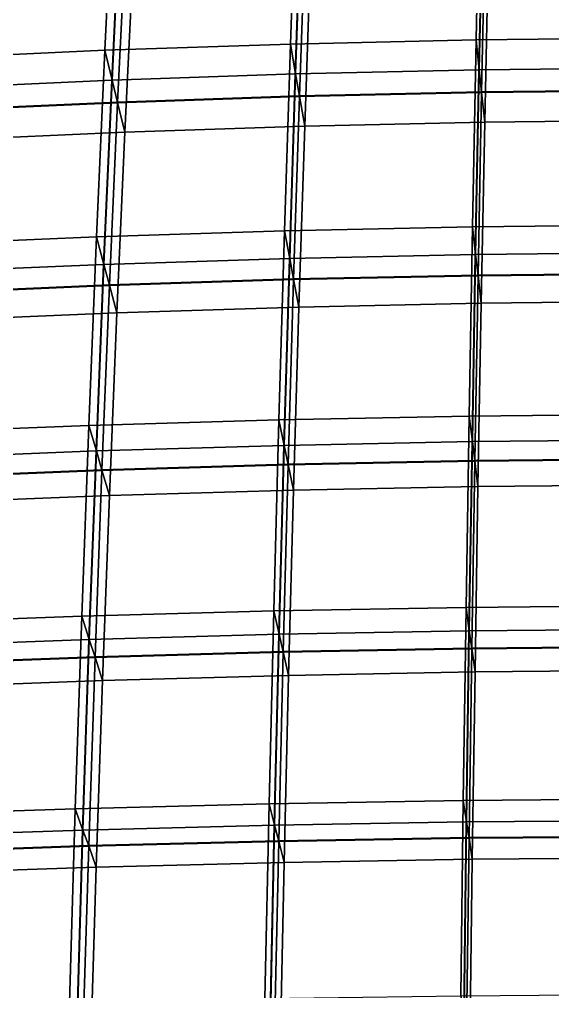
# Model space of a CAD drawing. Extents: x -25.3 to 28.3, y -25.5 to 26.5.
# Drawn here: x -3.94 to -1.09, y 9.16 to 14.38 of the extents above; entities that cross this region are included whole.
import ezdxf

# ---------------------------------------------------------------- set-up
doc = ezdxf.new("R2010")
doc.units = 0
doc.header["$MEASUREMENT"] = 0
doc.layers.add('LowerTendons', color=150, linetype='CONTINUOUS', lineweight=50)
doc.layers.add('UpperTendons', color=123, linetype='CONTINUOUS', lineweight=40)
doc.layers.add('TestBases', color=40, linetype='CONTINUOUS')

msp = doc.modelspace()

# ---------------------------------------------------------------- linework, layer by layer
at = {"layer": 'LowerTendons'}
for p, q in [((-1.46577, 13.98594, 31.94143), (-2.44216, 13.96398, 31.89127)), ((-0.48867, 13.99692, 31.96651), (-1.46577, 13.98594, 31.94143)), ((-3.41736, 13.93102, 31.81601), (-4.3909, 13.88706, 31.7156)), ((-2.44216, 13.96398, 31.89127), (-3.41736, 13.93102, 31.81601)), ((-1.48467, 13.00276, 32.35327), (-2.47355, 12.98182, 32.30115)), ((-0.49498, 13.01324, 32.37932), (-1.48467, 13.00276, 32.35327)), ((-3.46107, 12.95039, 32.22295), (-4.4467, 12.90847, 32.11866)), ((-2.47355, 12.98182, 32.30115), (-3.46107, 12.95039, 32.22295)), ((-1.50218, 12.0075, 32.7349), (-2.50263, 11.9877, 32.68091)), ((-0.50083, 12.0174, 32.76189), (-1.50218, 12.0075, 32.7349)), ((-3.50157, 11.95799, 32.59993), (-4.49838, 11.91838, 32.49195)), ((-2.50263, 11.9877, 32.68091), (-3.50157, 11.95799, 32.59993)), ((-0.50621, 11.01034, 33.11384), (-1.51829, 11.00107, 33.08597)), ((-3.53881, 10.95474, 32.94663), (-4.5459, 10.91768, 32.83518)), ((-2.52938, 10.98254, 33.03023), (-3.53881, 10.95474, 32.94663)), ((-1.51829, 11.00107, 33.08597), (-2.52938, 10.98254, 33.03023)), ((-2.55377, 9.96727, 33.34879), (-3.57276, 9.94156, 33.26275)), ((-1.53299, 9.98442, 33.40616), (-2.55377, 9.96727, 33.34879)), ((-0.51112, 9.99299, 33.43485), (-1.53299, 9.98442, 33.40616)), ((-3.57276, 9.94156, 33.26275), (-4.58922, 9.90728, 33.14807))]:
    msp.add_line(p, q, dxfattribs=at)
at = {"layer": 'TestBases'}
for points in [[(-2.4568, 15.23279, 32.08249), (-3.43808, 15.19782, 32.00884), (-3.48591, 14.21044, 32.45415), (-2.49114, 14.24406, 32.53092)], [(-1.4745, 15.25609, 32.13157), (-2.4568, 15.23279, 32.08249), (-2.49114, 14.24406, 32.53092), (-1.49517, 14.26646, 32.58209)], [(-2.4292, 15.06163, 31.72201), (-2.46315, 14.08401, 32.16541), (-2.49114, 14.24406, 32.53092), (-2.4568, 15.23279, 32.08249)], [(-2.46315, 14.08401, 32.16541), (-2.4292, 15.06163, 31.72201), (-2.4568, 15.23279, 32.08249), (-2.49114, 14.24406, 32.53092)], [(-0.49157, 15.26774, 32.1561), (-1.4745, 15.25609, 32.13157), (-1.49517, 14.26646, 32.58209), (-0.49847, 14.27766, 32.60767)], [(-1.45793, 15.08467, 31.77054), (-1.47837, 14.10616, 32.216), (-1.49517, 14.26646, 32.58209), (-1.4745, 15.25609, 32.13157)], [(-1.47837, 14.10616, 32.216), (-1.45793, 15.08467, 31.77054), (-1.4745, 15.25609, 32.13157), (-1.49517, 14.26646, 32.58209)], [(-3.43808, 15.19782, 32.00884), (-4.41789, 15.15116, 31.91057), (-4.47897, 14.1656, 32.35173), (-3.48591, 14.21044, 32.45415)], [(-3.39945, 15.02706, 31.64919), (-3.44674, 14.05077, 32.0895), (-3.48591, 14.21044, 32.45415), (-3.43808, 15.19782, 32.00884)], [(-3.44674, 14.05077, 32.0895), (-3.39945, 15.02706, 31.64919), (-3.43808, 15.19782, 32.00884), (-3.48591, 14.21044, 32.45415)], [(-1.45793, 15.08467, 31.77054), (-2.4292, 15.06163, 31.72201), (-2.46315, 14.08401, 32.16541), (-1.47837, 14.10616, 32.216)], [(-1.45793, 15.08467, 31.77054), (-2.4292, 15.06163, 31.72201), (-2.46315, 14.08401, 32.16541), (-1.47837, 14.10616, 32.216)], [(-0.48604, 15.09619, 31.79479), (-1.45793, 15.08467, 31.77054), (-1.47837, 14.10616, 32.216), (-0.49287, 14.11724, 32.24129)], [(-0.48604, 15.09619, 31.79479), (-1.45793, 15.08467, 31.77054), (-1.47837, 14.10616, 32.216), (-0.49287, 14.11724, 32.24129)], [(-1.4455, 14.95611, 31.49977), (-1.46577, 13.98594, 31.94143), (-1.47837, 14.10616, 32.216), (-1.45793, 15.08467, 31.77054)], [(-1.46577, 13.98594, 31.94143), (-1.4455, 14.95611, 31.49977), (-1.45793, 15.08467, 31.77054), (-1.47837, 14.10616, 32.216)], [(-3.39945, 15.02706, 31.64919), (-4.36825, 14.98092, 31.55203), (-4.42864, 14.00643, 31.98823), (-3.44674, 14.05077, 32.0895)], [(-3.39945, 15.02706, 31.64919), (-4.36825, 14.98092, 31.55203), (-4.42864, 14.00643, 31.98823), (-3.44674, 14.05077, 32.0895)], [(-2.4292, 15.06163, 31.72201), (-3.39945, 15.02706, 31.64919), (-3.44674, 14.05077, 32.0895), (-2.46315, 14.08401, 32.16541)], [(-2.4292, 15.06163, 31.72201), (-3.39945, 15.02706, 31.64919), (-3.44674, 14.05077, 32.0895), (-2.46315, 14.08401, 32.16541)], [(-3.37047, 14.89899, 31.37945), (-3.41736, 13.93102, 31.81601), (-3.44674, 14.05077, 32.0895), (-3.39945, 15.02706, 31.64919)], [(-3.41736, 13.93102, 31.81601), (-3.37047, 14.89899, 31.37945), (-3.39945, 15.02706, 31.64919), (-3.44674, 14.05077, 32.0895)], [(-2.4085, 14.93327, 31.45166), (-2.44216, 13.96398, 31.89127), (-2.46315, 14.08401, 32.16541), (-2.4292, 15.06163, 31.72201)], [(-2.44216, 13.96398, 31.89127), (-2.4085, 14.93327, 31.45166), (-2.4292, 15.06163, 31.72201), (-2.46315, 14.08401, 32.16541)], [(-2.4085, 14.93327, 31.45166), (-3.37047, 14.89899, 31.37945), (-3.41736, 13.93102, 31.81601), (-2.44216, 13.96398, 31.89127)], [(-2.4085, 14.93327, 31.45166), (-3.37047, 14.89899, 31.37945), (-3.41736, 13.93102, 31.81601), (-2.44216, 13.96398, 31.89127)], [(-1.4455, 14.95611, 31.49977), (-2.4085, 14.93327, 31.45166), (-2.44216, 13.96398, 31.89127), (-1.46577, 13.98594, 31.94143)], [(-1.4455, 14.95611, 31.49977), (-2.4085, 14.93327, 31.45166), (-2.44216, 13.96398, 31.89127), (-1.46577, 13.98594, 31.94143)], [(-2.38089, 14.76211, 31.09118), (-2.41417, 13.80393, 31.52576), (-2.44216, 13.96398, 31.89127), (-2.4085, 14.93327, 31.45166)], [(-2.41417, 13.80393, 31.52576), (-2.38089, 14.76211, 31.09118), (-2.4085, 14.93327, 31.45166), (-2.44216, 13.96398, 31.89127)], [(-0.4819, 14.96753, 31.52381), (-1.4455, 14.95611, 31.49977), (-1.46577, 13.98594, 31.94143), (-0.48867, 13.99692, 31.96651)], [(-0.4819, 14.96753, 31.52381), (-1.4455, 14.95611, 31.49977), (-1.46577, 13.98594, 31.94143), (-0.48867, 13.99692, 31.96651)], [(-1.42894, 14.78469, 31.13874), (-1.44897, 13.82564, 31.57534), (-1.46577, 13.98594, 31.94143), (-1.4455, 14.95611, 31.49977)], [(-1.44897, 13.82564, 31.57534), (-1.42894, 14.78469, 31.13874), (-1.4455, 14.95611, 31.49977), (-1.46577, 13.98594, 31.94143)], [(-3.37047, 14.89899, 31.37945), (-4.33102, 14.85325, 31.28312), (-4.3909, 13.88706, 31.7156), (-3.41736, 13.93102, 31.81601)], [(-3.37047, 14.89899, 31.37945), (-4.33102, 14.85325, 31.28312), (-4.3909, 13.88706, 31.7156), (-3.41736, 13.93102, 31.81601)], [(-3.33184, 14.72822, 31.0198), (-3.3782, 13.77135, 31.45135), (-3.41736, 13.93102, 31.81601), (-3.37047, 14.89899, 31.37945)], [(-3.3782, 13.77135, 31.45135), (-3.33184, 14.72822, 31.0198), (-3.37047, 14.89899, 31.37945), (-3.41736, 13.93102, 31.81601)], [(-2.38089, 14.76211, 31.09118), (-3.33184, 14.72822, 31.0198), (-3.3782, 13.77135, 31.45135), (-2.41417, 13.80393, 31.52576)], [(-1.42894, 14.78469, 31.13874), (-2.38089, 14.76211, 31.09118), (-2.41417, 13.80393, 31.52576), (-1.44897, 13.82564, 31.57534)], [(-0.47638, 14.79598, 31.16251), (-1.42894, 14.78469, 31.13874), (-1.44897, 13.82564, 31.57534), (-0.48307, 13.8365, 31.60013)], [(-3.33184, 14.72822, 31.0198), (-4.28138, 14.68301, 30.92457), (-4.34057, 13.7279, 31.3521), (-3.3782, 13.77135, 31.45135)], [(-2.49114, 14.24406, 32.53092), (-3.48591, 14.21044, 32.45415), (-3.53049, 13.21014, 32.86925), (-2.52316, 13.2422, 32.94902)], [(-2.46315, 14.08401, 32.16541), (-3.44674, 14.05077, 32.0895), (-3.48591, 14.21044, 32.45415), (-2.49114, 14.24406, 32.53092)], [(-3.44674, 14.05077, 32.0895), (-2.46315, 14.08401, 32.16541), (-2.49114, 14.24406, 32.53092), (-3.48591, 14.21044, 32.45415)], [(-1.49517, 14.26646, 32.58209), (-2.49114, 14.24406, 32.53092), (-2.52316, 13.2422, 32.94902), (-1.51445, 13.26356, 33.00219)], [(-2.46315, 14.08401, 32.16541), (-2.49481, 13.09341, 32.57881), (-2.52316, 13.2422, 32.94902), (-2.49114, 14.24406, 32.53092)], [(-2.49481, 13.09341, 32.57881), (-2.46315, 14.08401, 32.16541), (-2.49114, 14.24406, 32.53092), (-2.52316, 13.2422, 32.94902)], [(-1.47837, 14.10616, 32.216), (-2.46315, 14.08401, 32.16541), (-2.49114, 14.24406, 32.53092), (-1.49517, 14.26646, 32.58209)], [(-2.46315, 14.08401, 32.16541), (-1.47837, 14.10616, 32.216), (-1.49517, 14.26646, 32.58209), (-2.49114, 14.24406, 32.53092)], [(-0.49847, 14.27766, 32.60767), (-1.49517, 14.26646, 32.58209), (-1.51445, 13.26356, 33.00219), (-0.50491, 13.27425, 33.02877)], [(-1.47837, 14.10616, 32.216), (-1.49743, 13.11454, 32.63138), (-1.51445, 13.26356, 33.00219), (-1.49517, 14.26646, 32.58209)], [(-1.49743, 13.11454, 32.63138), (-1.47837, 14.10616, 32.216), (-1.49517, 14.26646, 32.58209), (-1.51445, 13.26356, 33.00219)], [(-0.49287, 14.11724, 32.24129), (-1.47837, 14.10616, 32.216), (-1.49517, 14.26646, 32.58209), (-0.49847, 14.27766, 32.60767)], [(-1.47837, 14.10616, 32.216), (-0.49287, 14.11724, 32.24129), (-0.49847, 14.27766, 32.60767), (-1.49517, 14.26646, 32.58209)], [(-3.48591, 14.21044, 32.45415), (-4.47897, 14.1656, 32.35173), (-4.53589, 13.16738, 32.76287), (-3.53049, 13.21014, 32.86925)], [(-3.44674, 14.05077, 32.0895), (-4.42864, 14.00643, 31.98823), (-4.47897, 14.1656, 32.35173), (-3.48591, 14.21044, 32.45415)], [(-4.42864, 14.00643, 31.98823), (-3.44674, 14.05077, 32.0895), (-3.48591, 14.21044, 32.45415), (-4.47897, 14.1656, 32.35173)], [(-3.44674, 14.05077, 32.0895), (-3.49083, 13.06171, 32.49994), (-3.53049, 13.21014, 32.86925), (-3.48591, 14.21044, 32.45415)], [(-3.49083, 13.06171, 32.49994), (-3.44674, 14.05077, 32.0895), (-3.48591, 14.21044, 32.45415), (-3.53049, 13.21014, 32.86925)], [(-2.46315, 14.08401, 32.16541), (-3.44674, 14.05077, 32.0895), (-3.49083, 13.06171, 32.49994), (-2.49481, 13.09341, 32.57881)], [(-2.46315, 14.08401, 32.16541), (-3.44674, 14.05077, 32.0895), (-3.49083, 13.06171, 32.49994), (-2.49481, 13.09341, 32.57881)], [(-2.44216, 13.96398, 31.89127), (-3.41736, 13.93102, 31.81601), (-3.44674, 14.05077, 32.0895), (-2.46315, 14.08401, 32.16541)], [(-3.41736, 13.93102, 31.81601), (-2.44216, 13.96398, 31.89127), (-2.46315, 14.08401, 32.16541), (-3.44674, 14.05077, 32.0895)], [(-1.47837, 14.10616, 32.216), (-2.46315, 14.08401, 32.16541), (-2.49481, 13.09341, 32.57881), (-1.49743, 13.11454, 32.63138)], [(-1.47837, 14.10616, 32.216), (-2.46315, 14.08401, 32.16541), (-2.49481, 13.09341, 32.57881), (-1.49743, 13.11454, 32.63138)], [(-2.44216, 13.96398, 31.89127), (-2.47355, 12.98182, 32.30115), (-2.49481, 13.09341, 32.57881), (-2.46315, 14.08401, 32.16541)], [(-2.47355, 12.98182, 32.30115), (-2.44216, 13.96398, 31.89127), (-2.46315, 14.08401, 32.16541), (-2.49481, 13.09341, 32.57881)], [(-1.46577, 13.98594, 31.94143), (-2.44216, 13.96398, 31.89127), (-2.46315, 14.08401, 32.16541), (-1.47837, 14.10616, 32.216)], [(-2.44216, 13.96398, 31.89127), (-1.46577, 13.98594, 31.94143), (-1.47837, 14.10616, 32.216), (-2.46315, 14.08401, 32.16541)], [(-0.49287, 14.11724, 32.24129), (-1.47837, 14.10616, 32.216), (-1.49743, 13.11454, 32.63138), (-0.49923, 13.1251, 32.65766)], [(-0.49287, 14.11724, 32.24129), (-1.47837, 14.10616, 32.216), (-1.49743, 13.11454, 32.63138), (-0.49923, 13.1251, 32.65766)], [(-1.46577, 13.98594, 31.94143), (-1.48467, 13.00276, 32.35327), (-1.49743, 13.11454, 32.63138), (-1.47837, 14.10616, 32.216)], [(-1.48467, 13.00276, 32.35327), (-1.46577, 13.98594, 31.94143), (-1.47837, 14.10616, 32.216), (-1.49743, 13.11454, 32.63138)], [(-0.48867, 13.99692, 31.96651), (-1.46577, 13.98594, 31.94143), (-1.47837, 14.10616, 32.216), (-0.49287, 14.11724, 32.24129)], [(-1.46577, 13.98594, 31.94143), (-0.48867, 13.99692, 31.96651), (-0.49287, 14.11724, 32.24129), (-1.47837, 14.10616, 32.216)], [(-3.44674, 14.05077, 32.0895), (-4.42864, 14.00643, 31.98823), (-4.48492, 13.01944, 32.39475), (-3.49083, 13.06171, 32.49994)], [(-3.44674, 14.05077, 32.0895), (-4.42864, 14.00643, 31.98823), (-4.48492, 13.01944, 32.39475), (-3.49083, 13.06171, 32.49994)], [(-3.41736, 13.93102, 31.81601), (-4.3909, 13.88706, 31.7156), (-4.42864, 14.00643, 31.98823), (-3.44674, 14.05077, 32.0895)], [(-4.3909, 13.88706, 31.7156), (-3.41736, 13.93102, 31.81601), (-3.44674, 14.05077, 32.0895), (-4.42864, 14.00643, 31.98823)], [(-3.41736, 13.93102, 31.81601), (-3.46107, 12.95039, 32.22295), (-3.49083, 13.06171, 32.49994), (-3.44674, 14.05077, 32.0895)], [(-3.46107, 12.95039, 32.22295), (-3.41736, 13.93102, 31.81601), (-3.44674, 14.05077, 32.0895), (-3.49083, 13.06171, 32.49994)], [(-1.46577, 13.98594, 31.94143), (-2.44216, 13.96398, 31.89127), (-2.47355, 12.98182, 32.30115), (-1.48467, 13.00276, 32.35327)], [(-1.46577, 13.98594, 31.94143), (-2.44216, 13.96398, 31.89127), (-2.47355, 12.98182, 32.30115), (-1.48467, 13.00276, 32.35327)], [(-1.44897, 13.82564, 31.57534), (-2.41417, 13.80393, 31.52576), (-2.44216, 13.96398, 31.89127), (-1.46577, 13.98594, 31.94143)], [(-2.41417, 13.80393, 31.52576), (-1.44897, 13.82564, 31.57534), (-1.46577, 13.98594, 31.94143), (-2.44216, 13.96398, 31.89127)], [(-0.48867, 13.99692, 31.96651), (-1.46577, 13.98594, 31.94143), (-1.48467, 13.00276, 32.35327), (-0.49498, 13.01324, 32.37932)], [(-0.48867, 13.99692, 31.96651), (-1.46577, 13.98594, 31.94143), (-1.48467, 13.00276, 32.35327), (-0.49498, 13.01324, 32.37932)], [(-1.44897, 13.82564, 31.57534), (-1.46765, 12.85374, 31.98246), (-1.48467, 13.00276, 32.35327), (-1.46577, 13.98594, 31.94143)], [(-1.46765, 12.85374, 31.98246), (-1.44897, 13.82564, 31.57534), (-1.46577, 13.98594, 31.94143), (-1.48467, 13.00276, 32.35327)], [(-0.48307, 13.8365, 31.60013), (-1.44897, 13.82564, 31.57534), (-1.46577, 13.98594, 31.94143), (-0.48867, 13.99692, 31.96651)], [(-1.44897, 13.82564, 31.57534), (-0.48307, 13.8365, 31.60013), (-0.48867, 13.99692, 31.96651), (-1.46577, 13.98594, 31.94143)], [(-3.41736, 13.93102, 31.81601), (-4.3909, 13.88706, 31.7156), (-4.4467, 12.90847, 32.11866), (-3.46107, 12.95039, 32.22295)], [(-3.41736, 13.93102, 31.81601), (-4.3909, 13.88706, 31.7156), (-4.4467, 12.90847, 32.11866), (-3.46107, 12.95039, 32.22295)], [(-3.3782, 13.77135, 31.45135), (-4.34057, 13.7279, 31.3521), (-4.3909, 13.88706, 31.7156), (-3.41736, 13.93102, 31.81601)], [(-4.34057, 13.7279, 31.3521), (-3.3782, 13.77135, 31.45135), (-3.41736, 13.93102, 31.81601), (-4.3909, 13.88706, 31.7156)], [(-2.44216, 13.96398, 31.89127), (-3.41736, 13.93102, 31.81601), (-3.46107, 12.95039, 32.22295), (-2.47355, 12.98182, 32.30115)], [(-2.44216, 13.96398, 31.89127), (-3.41736, 13.93102, 31.81601), (-3.46107, 12.95039, 32.22295), (-2.47355, 12.98182, 32.30115)], [(-3.3782, 13.77135, 31.45135), (-3.42141, 12.80196, 31.85363), (-3.46107, 12.95039, 32.22295), (-3.41736, 13.93102, 31.81601)], [(-3.42141, 12.80196, 31.85363), (-3.3782, 13.77135, 31.45135), (-3.41736, 13.93102, 31.81601), (-3.46107, 12.95039, 32.22295)], [(-2.41417, 13.80393, 31.52576), (-3.3782, 13.77135, 31.45135), (-3.41736, 13.93102, 31.81601), (-2.44216, 13.96398, 31.89127)], [(-3.3782, 13.77135, 31.45135), (-2.41417, 13.80393, 31.52576), (-2.44216, 13.96398, 31.89127), (-3.41736, 13.93102, 31.81601)], [(-2.41417, 13.80393, 31.52576), (-2.4452, 12.83303, 31.93093), (-2.47355, 12.98182, 32.30115), (-2.44216, 13.96398, 31.89127)], [(-2.4452, 12.83303, 31.93093), (-2.41417, 13.80393, 31.52576), (-2.44216, 13.96398, 31.89127), (-2.47355, 12.98182, 32.30115)], [(-1.44897, 13.82564, 31.57534), (-2.41417, 13.80393, 31.52576), (-2.4452, 12.83303, 31.93093), (-1.46765, 12.85374, 31.98246)], [(-0.48307, 13.8365, 31.60013), (-1.44897, 13.82564, 31.57534), (-1.46765, 12.85374, 31.98246), (-0.48931, 12.86409, 32.00822)], [(-3.3782, 13.77135, 31.45135), (-4.34057, 13.7279, 31.3521), (-4.39573, 12.76053, 31.75054), (-3.42141, 12.80196, 31.85363)], [(-2.41417, 13.80393, 31.52576), (-3.3782, 13.77135, 31.45135), (-3.42141, 12.80196, 31.85363), (-2.4452, 12.83303, 31.93093)], [(-1.51445, 13.26356, 33.00219), (-2.52316, 13.2422, 32.94902), (-2.55283, 12.22814, 33.3364), (-1.53231, 12.24834, 33.39147)], [(-1.49743, 13.11454, 32.63138), (-2.49481, 13.09341, 32.57881), (-2.52316, 13.2422, 32.94902), (-1.51445, 13.26356, 33.00219)], [(-2.49481, 13.09341, 32.57881), (-1.49743, 13.11454, 32.63138), (-1.51445, 13.26356, 33.00219), (-2.52316, 13.2422, 32.94902)], [(-0.50491, 13.27425, 33.02877), (-1.51445, 13.26356, 33.00219), (-1.53231, 12.24834, 33.39147), (-0.51087, 12.25844, 33.419)], [(-1.49743, 13.11454, 32.63138), (-1.51509, 12.11071, 33.01629), (-1.53231, 12.24834, 33.39147), (-1.51445, 13.26356, 33.00219)], [(-1.51509, 12.11071, 33.01629), (-1.49743, 13.11454, 32.63138), (-1.51445, 13.26356, 33.00219), (-1.53231, 12.24834, 33.39147)], [(-0.49923, 13.1251, 32.65766), (-1.49743, 13.11454, 32.63138), (-1.51445, 13.26356, 33.00219), (-0.50491, 13.27425, 33.02877)], [(-1.49743, 13.11454, 32.63138), (-0.49923, 13.1251, 32.65766), (-0.50491, 13.27425, 33.02877), (-1.51445, 13.26356, 33.00219)], [(-3.53049, 13.21014, 32.86925), (-4.53589, 13.16738, 32.76287), (-4.5886, 12.15743, 33.14365), (-3.5718, 12.19784, 33.2538)], [(-3.49083, 13.06171, 32.49994), (-4.48492, 13.01944, 32.39475), (-4.53589, 13.16738, 32.76287), (-3.53049, 13.21014, 32.86925)], [(-4.48492, 13.01944, 32.39475), (-3.49083, 13.06171, 32.49994), (-3.53049, 13.21014, 32.86925), (-4.53589, 13.16738, 32.76287)], [(-2.52316, 13.2422, 32.94902), (-3.53049, 13.21014, 32.86925), (-3.5718, 12.19784, 33.2538), (-2.55283, 12.22814, 33.3364)], [(-3.49083, 13.06171, 32.49994), (-3.53167, 12.06078, 32.88016), (-3.5718, 12.19784, 33.2538), (-3.53049, 13.21014, 32.86925)], [(-3.53167, 12.06078, 32.88016), (-3.49083, 13.06171, 32.49994), (-3.53049, 13.21014, 32.86925), (-3.5718, 12.19784, 33.2538)], [(-2.49481, 13.09341, 32.57881), (-3.49083, 13.06171, 32.49994), (-3.53049, 13.21014, 32.86925), (-2.52316, 13.2422, 32.94902)], [(-3.49083, 13.06171, 32.49994), (-2.49481, 13.09341, 32.57881), (-2.52316, 13.2422, 32.94902), (-3.53049, 13.21014, 32.86925)], [(-2.49481, 13.09341, 32.57881), (-2.52414, 12.09074, 32.96184), (-2.55283, 12.22814, 33.3364), (-2.52316, 13.2422, 32.94902)], [(-2.52414, 12.09074, 32.96184), (-2.49481, 13.09341, 32.57881), (-2.52316, 13.2422, 32.94902), (-2.55283, 12.22814, 33.3364)], [(-2.49481, 13.09341, 32.57881), (-3.49083, 13.06171, 32.49994), (-3.53167, 12.06078, 32.88016), (-2.52414, 12.09074, 32.96184)], [(-2.49481, 13.09341, 32.57881), (-3.49083, 13.06171, 32.49994), (-3.53167, 12.06078, 32.88016), (-2.52414, 12.09074, 32.96184)], [(-2.47355, 12.98182, 32.30115), (-3.46107, 12.95039, 32.22295), (-3.49083, 13.06171, 32.49994), (-2.49481, 13.09341, 32.57881)], [(-3.46107, 12.95039, 32.22295), (-2.47355, 12.98182, 32.30115), (-2.49481, 13.09341, 32.57881), (-3.49083, 13.06171, 32.49994)], [(-1.49743, 13.11454, 32.63138), (-2.49481, 13.09341, 32.57881), (-2.52414, 12.09074, 32.96184), (-1.51509, 12.11071, 33.01629)], [(-1.49743, 13.11454, 32.63138), (-2.49481, 13.09341, 32.57881), (-2.52414, 12.09074, 32.96184), (-1.51509, 12.11071, 33.01629)], [(-2.47355, 12.98182, 32.30115), (-2.50263, 11.9877, 32.68091), (-2.52414, 12.09074, 32.96184), (-2.49481, 13.09341, 32.57881)], [(-2.50263, 11.9877, 32.68091), (-2.47355, 12.98182, 32.30115), (-2.49481, 13.09341, 32.57881), (-2.52414, 12.09074, 32.96184)], [(-1.48467, 13.00276, 32.35327), (-2.47355, 12.98182, 32.30115), (-2.49481, 13.09341, 32.57881), (-1.49743, 13.11454, 32.63138)], [(-2.47355, 12.98182, 32.30115), (-1.48467, 13.00276, 32.35327), (-1.49743, 13.11454, 32.63138), (-2.49481, 13.09341, 32.57881)], [(-0.49923, 13.1251, 32.65766), (-1.49743, 13.11454, 32.63138), (-1.51509, 12.11071, 33.01629), (-0.50513, 12.1207, 33.04351)], [(-0.49923, 13.1251, 32.65766), (-1.49743, 13.11454, 32.63138), (-1.51509, 12.11071, 33.01629), (-0.50513, 12.1207, 33.04351)], [(-1.48467, 13.00276, 32.35327), (-1.50218, 12.0075, 32.7349), (-1.51509, 12.11071, 33.01629), (-1.49743, 13.11454, 32.63138)], [(-1.50218, 12.0075, 32.7349), (-1.48467, 13.00276, 32.35327), (-1.49743, 13.11454, 32.63138), (-1.51509, 12.11071, 33.01629)], [(-0.49498, 13.01324, 32.37932), (-1.48467, 13.00276, 32.35327), (-1.49743, 13.11454, 32.63138), (-0.49923, 13.1251, 32.65766)], [(-1.48467, 13.00276, 32.35327), (-0.49498, 13.01324, 32.37932), (-0.49923, 13.1251, 32.65766), (-1.49743, 13.11454, 32.63138)], [(-3.49083, 13.06171, 32.49994), (-4.48492, 13.01944, 32.39475), (-4.53705, 12.02083, 32.77125), (-3.53167, 12.06078, 32.88016)], [(-3.49083, 13.06171, 32.49994), (-4.48492, 13.01944, 32.39475), (-4.53705, 12.02083, 32.77125), (-3.53167, 12.06078, 32.88016)], [(-3.46107, 12.95039, 32.22295), (-4.4467, 12.90847, 32.11866), (-4.48492, 13.01944, 32.39475), (-3.49083, 13.06171, 32.49994)], [(-4.4467, 12.90847, 32.11866), (-3.46107, 12.95039, 32.22295), (-3.49083, 13.06171, 32.49994), (-4.48492, 13.01944, 32.39475)], [(-3.46107, 12.95039, 32.22295), (-3.50157, 11.95799, 32.59993), (-3.53167, 12.06078, 32.88016), (-3.49083, 13.06171, 32.49994)], [(-3.50157, 11.95799, 32.59993), (-3.46107, 12.95039, 32.22295), (-3.49083, 13.06171, 32.49994), (-3.53167, 12.06078, 32.88016)], [(-1.48467, 13.00276, 32.35327), (-2.47355, 12.98182, 32.30115), (-2.50263, 11.9877, 32.68091), (-1.50218, 12.0075, 32.7349)], [(-1.48467, 13.00276, 32.35327), (-2.47355, 12.98182, 32.30115), (-2.50263, 11.9877, 32.68091), (-1.50218, 12.0075, 32.7349)], [(-1.46765, 12.85374, 31.98246), (-2.4452, 12.83303, 31.93093), (-2.47355, 12.98182, 32.30115), (-1.48467, 13.00276, 32.35327)], [(-2.4452, 12.83303, 31.93093), (-1.46765, 12.85374, 31.98246), (-1.48467, 13.00276, 32.35327), (-2.47355, 12.98182, 32.30115)], [(-0.49498, 13.01324, 32.37932), (-1.48467, 13.00276, 32.35327), (-1.50218, 12.0075, 32.7349), (-0.50083, 12.0174, 32.76189)], [(-0.49498, 13.01324, 32.37932), (-1.48467, 13.00276, 32.35327), (-1.50218, 12.0075, 32.7349), (-0.50083, 12.0174, 32.76189)], [(-1.46765, 12.85374, 31.98246), (-1.48496, 11.86988, 32.35971), (-1.50218, 12.0075, 32.7349), (-1.48467, 13.00276, 32.35327)], [(-1.48496, 11.86988, 32.35971), (-1.46765, 12.85374, 31.98246), (-1.48467, 13.00276, 32.35327), (-1.50218, 12.0075, 32.7349)], [(-0.48931, 12.86409, 32.00822), (-1.46765, 12.85374, 31.98246), (-1.48467, 13.00276, 32.35327), (-0.49498, 13.01324, 32.37932)], [(-1.46765, 12.85374, 31.98246), (-0.48931, 12.86409, 32.00822), (-0.49498, 13.01324, 32.37932), (-1.48467, 13.00276, 32.35327)], [(-3.46107, 12.95039, 32.22295), (-4.4467, 12.90847, 32.11866), (-4.49838, 11.91838, 32.49195), (-3.50157, 11.95799, 32.59993)], [(-3.46107, 12.95039, 32.22295), (-4.4467, 12.90847, 32.11866), (-4.49838, 11.91838, 32.49195), (-3.50157, 11.95799, 32.59993)], [(-3.42141, 12.80196, 31.85363), (-4.39573, 12.76053, 31.75054), (-4.4467, 12.90847, 32.11866), (-3.46107, 12.95039, 32.22295)], [(-4.39573, 12.76053, 31.75054), (-3.42141, 12.80196, 31.85363), (-3.46107, 12.95039, 32.22295), (-4.4467, 12.90847, 32.11866)], [(-2.47355, 12.98182, 32.30115), (-3.46107, 12.95039, 32.22295), (-3.50157, 11.95799, 32.59993), (-2.50263, 11.9877, 32.68091)], [(-2.47355, 12.98182, 32.30115), (-3.46107, 12.95039, 32.22295), (-3.50157, 11.95799, 32.59993), (-2.50263, 11.9877, 32.68091)], [(-3.42141, 12.80196, 31.85363), (-3.46143, 11.82094, 32.22629), (-3.50157, 11.95799, 32.59993), (-3.46107, 12.95039, 32.22295)], [(-3.46143, 11.82094, 32.22629), (-3.42141, 12.80196, 31.85363), (-3.46107, 12.95039, 32.22295), (-3.50157, 11.95799, 32.59993)], [(-2.4452, 12.83303, 31.93093), (-3.42141, 12.80196, 31.85363), (-3.46107, 12.95039, 32.22295), (-2.47355, 12.98182, 32.30115)], [(-3.42141, 12.80196, 31.85363), (-2.4452, 12.83303, 31.93093), (-2.47355, 12.98182, 32.30115), (-3.46107, 12.95039, 32.22295)], [(-2.4452, 12.83303, 31.93093), (-2.47395, 11.8503, 32.30635), (-2.50263, 11.9877, 32.68091), (-2.47355, 12.98182, 32.30115)], [(-2.47395, 11.8503, 32.30635), (-2.4452, 12.83303, 31.93093), (-2.47355, 12.98182, 32.30115), (-2.50263, 11.9877, 32.68091)], [(-2.4452, 12.83303, 31.93093), (-3.42141, 12.80196, 31.85363), (-3.46143, 11.82094, 32.22629), (-2.47395, 11.8503, 32.30635)], [(-1.46765, 12.85374, 31.98246), (-2.4452, 12.83303, 31.93093), (-2.47395, 11.8503, 32.30635), (-1.48496, 11.86988, 32.35971)], [(-0.48931, 12.86409, 32.00822), (-1.46765, 12.85374, 31.98246), (-1.48496, 11.86988, 32.35971), (-0.49509, 11.87966, 32.38639)], [(-3.42141, 12.80196, 31.85363), (-4.39573, 12.76053, 31.75054), (-4.44682, 11.78178, 32.11955), (-3.46143, 11.82094, 32.22629)], [(-0.51087, 12.25844, 33.419), (-1.53231, 12.24834, 33.39147), (-1.54875, 11.22172, 33.74958), (-0.51636, 11.23118, 33.77801)], [(-0.50513, 12.1207, 33.04351), (-1.51509, 12.11071, 33.01629), (-1.53231, 12.24834, 33.39147), (-0.51087, 12.25844, 33.419)], [(-1.51509, 12.11071, 33.01629), (-0.50513, 12.1207, 33.04351), (-0.51087, 12.25844, 33.419), (-1.53231, 12.24834, 33.39147)], [(-2.55283, 12.22814, 33.3364), (-3.5718, 12.19784, 33.2538), (-3.60978, 11.17446, 33.60745), (-2.58011, 11.20282, 33.69273)], [(-2.52414, 12.09074, 32.96184), (-3.53167, 12.06078, 32.88016), (-3.5718, 12.19784, 33.2538), (-2.55283, 12.22814, 33.3364)], [(-3.53167, 12.06078, 32.88016), (-2.52414, 12.09074, 32.96184), (-2.55283, 12.22814, 33.3364), (-3.5718, 12.19784, 33.2538)], [(-1.53231, 12.24834, 33.39147), (-2.55283, 12.22814, 33.3364), (-2.58011, 11.20282, 33.69273), (-1.54875, 11.22172, 33.74958)], [(-2.52414, 12.09074, 32.96184), (-2.55112, 11.07694, 33.31416), (-2.58011, 11.20282, 33.69273), (-2.55283, 12.22814, 33.3364)], [(-2.55112, 11.07694, 33.31416), (-2.52414, 12.09074, 32.96184), (-2.55283, 12.22814, 33.3364), (-2.58011, 11.20282, 33.69273)], [(-1.51509, 12.11071, 33.01629), (-2.52414, 12.09074, 32.96184), (-2.55283, 12.22814, 33.3364), (-1.53231, 12.24834, 33.39147)], [(-2.52414, 12.09074, 32.96184), (-1.51509, 12.11071, 33.01629), (-1.53231, 12.24834, 33.39147), (-2.55283, 12.22814, 33.3364)], [(-1.51509, 12.11071, 33.01629), (-1.53134, 11.09564, 33.37037), (-1.54875, 11.22172, 33.74958), (-1.53231, 12.24834, 33.39147)], [(-1.53134, 11.09564, 33.37037), (-1.51509, 12.11071, 33.01629), (-1.53231, 12.24834, 33.39147), (-1.54875, 11.22172, 33.74958)], [(-3.5718, 12.19784, 33.2538), (-4.5886, 12.15743, 33.14365), (-4.63708, 11.13666, 33.49376), (-3.60978, 11.17446, 33.60745)], [(-3.53167, 12.06078, 32.88016), (-4.53705, 12.02083, 32.77125), (-4.5886, 12.15743, 33.14365), (-3.5718, 12.19784, 33.2538)], [(-4.53705, 12.02083, 32.77125), (-3.53167, 12.06078, 32.88016), (-3.5718, 12.19784, 33.2538), (-4.5886, 12.15743, 33.14365)], [(-3.53167, 12.06078, 32.88016), (-3.56922, 11.04891, 33.22984), (-3.60978, 11.17446, 33.60745), (-3.5718, 12.19784, 33.2538)], [(-3.56922, 11.04891, 33.22984), (-3.53167, 12.06078, 32.88016), (-3.5718, 12.19784, 33.2538), (-3.60978, 11.17446, 33.60745)], [(-1.51509, 12.11071, 33.01629), (-2.52414, 12.09074, 32.96184), (-2.55112, 11.07694, 33.31416), (-1.53134, 11.09564, 33.37037)], [(-1.51509, 12.11071, 33.01629), (-2.52414, 12.09074, 32.96184), (-2.55112, 11.07694, 33.31416), (-1.53134, 11.09564, 33.37037)], [(-1.50218, 12.0075, 32.7349), (-2.50263, 11.9877, 32.68091), (-2.52414, 12.09074, 32.96184), (-1.51509, 12.11071, 33.01629)], [(-2.50263, 11.9877, 32.68091), (-1.50218, 12.0075, 32.7349), (-1.51509, 12.11071, 33.01629), (-2.52414, 12.09074, 32.96184)], [(-0.50513, 12.1207, 33.04351), (-1.51509, 12.11071, 33.01629), (-1.53134, 11.09564, 33.37037), (-0.51056, 11.10498, 33.39848)], [(-0.50513, 12.1207, 33.04351), (-1.51509, 12.11071, 33.01629), (-1.53134, 11.09564, 33.37037), (-0.51056, 11.10498, 33.39848)], [(-1.50218, 12.0075, 32.7349), (-1.51829, 11.00107, 33.08597), (-1.53134, 11.09564, 33.37037), (-1.51509, 12.11071, 33.01629)], [(-1.51829, 11.00107, 33.08597), (-1.50218, 12.0075, 32.7349), (-1.51509, 12.11071, 33.01629), (-1.53134, 11.09564, 33.37037)], [(-0.50083, 12.0174, 32.76189), (-1.50218, 12.0075, 32.7349), (-1.51509, 12.11071, 33.01629), (-0.50513, 12.1207, 33.04351)], [(-1.50218, 12.0075, 32.7349), (-0.50083, 12.0174, 32.76189), (-0.50513, 12.1207, 33.04351), (-1.51509, 12.11071, 33.01629)], [(-3.53167, 12.06078, 32.88016), (-4.53705, 12.02083, 32.77125), (-4.58497, 11.01153, 33.11743), (-3.56922, 11.04891, 33.22984)], [(-3.53167, 12.06078, 32.88016), (-4.53705, 12.02083, 32.77125), (-4.58497, 11.01153, 33.11743), (-3.56922, 11.04891, 33.22984)], [(-3.50157, 11.95799, 32.59993), (-4.49838, 11.91838, 32.49195), (-4.53705, 12.02083, 32.77125), (-3.53167, 12.06078, 32.88016)], [(-4.49838, 11.91838, 32.49195), (-3.50157, 11.95799, 32.59993), (-3.53167, 12.06078, 32.88016), (-4.53705, 12.02083, 32.77125)], [(-2.52414, 12.09074, 32.96184), (-3.53167, 12.06078, 32.88016), (-3.56922, 11.04891, 33.22984), (-2.55112, 11.07694, 33.31416)], [(-2.52414, 12.09074, 32.96184), (-3.53167, 12.06078, 32.88016), (-3.56922, 11.04891, 33.22984), (-2.55112, 11.07694, 33.31416)], [(-3.50157, 11.95799, 32.59993), (-3.53881, 10.95474, 32.94663), (-3.56922, 11.04891, 33.22984), (-3.53167, 12.06078, 32.88016)], [(-3.53881, 10.95474, 32.94663), (-3.50157, 11.95799, 32.59993), (-3.53167, 12.06078, 32.88016), (-3.56922, 11.04891, 33.22984)], [(-2.50263, 11.9877, 32.68091), (-3.50157, 11.95799, 32.59993), (-3.53167, 12.06078, 32.88016), (-2.52414, 12.09074, 32.96184)], [(-3.50157, 11.95799, 32.59993), (-2.50263, 11.9877, 32.68091), (-2.52414, 12.09074, 32.96184), (-3.53167, 12.06078, 32.88016)], [(-2.50263, 11.9877, 32.68091), (-2.52938, 10.98254, 33.03023), (-2.55112, 11.07694, 33.31416), (-2.52414, 12.09074, 32.96184)], [(-2.52938, 10.98254, 33.03023), (-2.50263, 11.9877, 32.68091), (-2.52414, 12.09074, 32.96184), (-2.55112, 11.07694, 33.31416)], [(-1.50218, 12.0075, 32.7349), (-2.50263, 11.9877, 32.68091), (-2.52938, 10.98254, 33.03023), (-1.51829, 11.00107, 33.08597)], [(-1.50218, 12.0075, 32.7349), (-2.50263, 11.9877, 32.68091), (-2.52938, 10.98254, 33.03023), (-1.51829, 11.00107, 33.08597)], [(-1.48496, 11.86988, 32.35971), (-2.47395, 11.8503, 32.30635), (-2.50263, 11.9877, 32.68091), (-1.50218, 12.0075, 32.7349)], [(-2.47395, 11.8503, 32.30635), (-1.48496, 11.86988, 32.35971), (-1.50218, 12.0075, 32.7349), (-2.50263, 11.9877, 32.68091)], [(-0.50083, 12.0174, 32.76189), (-1.50218, 12.0075, 32.7349), (-1.51829, 11.00107, 33.08597), (-0.50621, 11.01034, 33.11384)], [(-0.50083, 12.0174, 32.76189), (-1.50218, 12.0075, 32.7349), (-1.51829, 11.00107, 33.08597), (-0.50621, 11.01034, 33.11384)], [(-1.48496, 11.86988, 32.35971), (-1.50089, 10.87498, 32.70676), (-1.51829, 11.00107, 33.08597), (-1.50218, 12.0075, 32.7349)], [(-1.50089, 10.87498, 32.70676), (-1.48496, 11.86988, 32.35971), (-1.50218, 12.0075, 32.7349), (-1.51829, 11.00107, 33.08597)], [(-0.49509, 11.87966, 32.38639), (-1.48496, 11.86988, 32.35971), (-1.50218, 12.0075, 32.7349), (-0.50083, 12.0174, 32.76189)], [(-1.48496, 11.86988, 32.35971), (-0.49509, 11.87966, 32.38639), (-0.50083, 12.0174, 32.76189), (-1.50218, 12.0075, 32.7349)], [(-3.50157, 11.95799, 32.59993), (-4.49838, 11.91838, 32.49195), (-4.5459, 10.91768, 32.83518), (-3.53881, 10.95474, 32.94663)], [(-3.50157, 11.95799, 32.59993), (-4.49838, 11.91838, 32.49195), (-4.5459, 10.91768, 32.83518), (-3.53881, 10.95474, 32.94663)], [(-3.46143, 11.82094, 32.22629), (-4.44682, 11.78178, 32.11955), (-4.49838, 11.91838, 32.49195), (-3.50157, 11.95799, 32.59993)], [(-4.44682, 11.78178, 32.11955), (-3.46143, 11.82094, 32.22629), (-3.50157, 11.95799, 32.59993), (-4.49838, 11.91838, 32.49195)], [(-2.50263, 11.9877, 32.68091), (-3.50157, 11.95799, 32.59993), (-3.53881, 10.95474, 32.94663), (-2.52938, 10.98254, 33.03023)], [(-2.50263, 11.9877, 32.68091), (-3.50157, 11.95799, 32.59993), (-3.53881, 10.95474, 32.94663), (-2.52938, 10.98254, 33.03023)], [(-3.46143, 11.82094, 32.22629), (-3.49825, 10.82919, 32.56902), (-3.53881, 10.95474, 32.94663), (-3.50157, 11.95799, 32.59993)], [(-3.49825, 10.82919, 32.56902), (-3.46143, 11.82094, 32.22629), (-3.50157, 11.95799, 32.59993), (-3.53881, 10.95474, 32.94663)], [(-2.47395, 11.8503, 32.30635), (-3.46143, 11.82094, 32.22629), (-3.50157, 11.95799, 32.59993), (-2.50263, 11.9877, 32.68091)], [(-3.46143, 11.82094, 32.22629), (-2.47395, 11.8503, 32.30635), (-2.50263, 11.9877, 32.68091), (-3.50157, 11.95799, 32.59993)], [(-2.47395, 11.8503, 32.30635), (-2.50039, 10.85666, 32.65166), (-2.52938, 10.98254, 33.03023), (-2.50263, 11.9877, 32.68091)], [(-2.50039, 10.85666, 32.65166), (-2.47395, 11.8503, 32.30635), (-2.50263, 11.9877, 32.68091), (-2.52938, 10.98254, 33.03023)], [(-2.47395, 11.8503, 32.30635), (-3.46143, 11.82094, 32.22629), (-3.49825, 10.82919, 32.56902), (-2.50039, 10.85666, 32.65166)], [(-1.48496, 11.86988, 32.35971), (-2.47395, 11.8503, 32.30635), (-2.50039, 10.85666, 32.65166), (-1.50089, 10.87498, 32.70676)], [(-0.49509, 11.87966, 32.38639), (-1.48496, 11.86988, 32.35971), (-1.50089, 10.87498, 32.70676), (-0.50041, 10.88414, 32.73431)], [(-3.46143, 11.82094, 32.22629), (-4.44682, 11.78178, 32.11955), (-4.4938, 10.79255, 32.45884), (-3.49825, 10.82919, 32.56902)], [(-1.54875, 11.22172, 33.74958), (-2.58011, 11.20282, 33.69273), (-2.605, 10.16719, 34.01768), (-1.56373, 10.18468, 34.07619)], [(-1.53134, 11.09564, 33.37037), (-2.55112, 11.07694, 33.31416), (-2.58011, 11.20282, 33.69273), (-1.54875, 11.22172, 33.74958)], [(-2.55112, 11.07694, 33.31416), (-1.53134, 11.09564, 33.37037), (-1.54875, 11.22172, 33.74958), (-2.58011, 11.20282, 33.69273)], [(-0.51636, 11.23118, 33.77801), (-1.54875, 11.22172, 33.74958), (-1.56373, 10.18468, 34.07619), (-0.52137, 10.19343, 34.10546)], [(-1.53134, 11.09564, 33.37037), (-1.54616, 10.07024, 33.69332), (-1.56373, 10.18468, 34.07619), (-1.54875, 11.22172, 33.74958)], [(-1.54616, 10.07024, 33.69332), (-1.53134, 11.09564, 33.37037), (-1.54875, 11.22172, 33.74958), (-1.56373, 10.18468, 34.07619)], [(-0.51056, 11.10498, 33.39848), (-1.53134, 11.09564, 33.37037), (-1.54875, 11.22172, 33.74958), (-0.51636, 11.23118, 33.77801)], [(-1.53134, 11.09564, 33.37037), (-0.51056, 11.10498, 33.39848), (-0.51636, 11.23118, 33.77801), (-1.54875, 11.22172, 33.74958)], [(-3.60978, 11.17446, 33.60745), (-4.63708, 11.13666, 33.49376), (-4.68126, 10.106, 33.81294), (-3.64442, 10.14096, 33.92992)], [(-3.56922, 11.04891, 33.22984), (-4.58497, 11.01153, 33.11743), (-4.63708, 11.13666, 33.49376), (-3.60978, 11.17446, 33.60745)], [(-4.58497, 11.01153, 33.11743), (-3.56922, 11.04891, 33.22984), (-3.60978, 11.17446, 33.60745), (-4.63708, 11.13666, 33.49376)], [(-2.58011, 11.20282, 33.69273), (-3.60978, 11.17446, 33.60745), (-3.64442, 10.14096, 33.92992), (-2.605, 10.16719, 34.01768)], [(-3.56922, 11.04891, 33.22984), (-3.60347, 10.02702, 33.54868), (-3.64442, 10.14096, 33.92992), (-3.60978, 11.17446, 33.60745)], [(-3.60347, 10.02702, 33.54868), (-3.56922, 11.04891, 33.22984), (-3.60978, 11.17446, 33.60745), (-3.64442, 10.14096, 33.92992)], [(-2.55112, 11.07694, 33.31416), (-3.56922, 11.04891, 33.22984), (-3.60978, 11.17446, 33.60745), (-2.58011, 11.20282, 33.69273)], [(-3.56922, 11.04891, 33.22984), (-2.55112, 11.07694, 33.31416), (-2.58011, 11.20282, 33.69273), (-3.60978, 11.17446, 33.60745)], [(-2.55112, 11.07694, 33.31416), (-2.57573, 10.05295, 33.63545), (-2.605, 10.16719, 34.01768), (-2.58011, 11.20282, 33.69273)], [(-2.57573, 10.05295, 33.63545), (-2.55112, 11.07694, 33.31416), (-2.58011, 11.20282, 33.69273), (-2.605, 10.16719, 34.01768)], [(-2.55112, 11.07694, 33.31416), (-3.56922, 11.04891, 33.22984), (-3.60347, 10.02702, 33.54868), (-2.57573, 10.05295, 33.63545)], [(-2.55112, 11.07694, 33.31416), (-3.56922, 11.04891, 33.22984), (-3.60347, 10.02702, 33.54868), (-2.57573, 10.05295, 33.63545)], [(-2.52938, 10.98254, 33.03023), (-3.53881, 10.95474, 32.94663), (-3.56922, 11.04891, 33.22984), (-2.55112, 11.07694, 33.31416)], [(-3.53881, 10.95474, 32.94663), (-2.52938, 10.98254, 33.03023), (-2.55112, 11.07694, 33.31416), (-3.56922, 11.04891, 33.22984)], [(-1.53134, 11.09564, 33.37037), (-2.55112, 11.07694, 33.31416), (-2.57573, 10.05295, 33.63545), (-1.54616, 10.07024, 33.69332)], [(-1.53134, 11.09564, 33.37037), (-2.55112, 11.07694, 33.31416), (-2.57573, 10.05295, 33.63545), (-1.54616, 10.07024, 33.69332)], [(-2.52938, 10.98254, 33.03023), (-2.55377, 9.96727, 33.34879), (-2.57573, 10.05295, 33.63545), (-2.55112, 11.07694, 33.31416)], [(-2.55377, 9.96727, 33.34879), (-2.52938, 10.98254, 33.03023), (-2.55112, 11.07694, 33.31416), (-2.57573, 10.05295, 33.63545)], [(-1.51829, 11.00107, 33.08597), (-2.52938, 10.98254, 33.03023), (-2.55112, 11.07694, 33.31416), (-1.53134, 11.09564, 33.37037)], [(-2.52938, 10.98254, 33.03023), (-1.51829, 11.00107, 33.08597), (-1.53134, 11.09564, 33.37037), (-2.55112, 11.07694, 33.31416)], [(-0.51056, 11.10498, 33.39848), (-1.53134, 11.09564, 33.37037), (-1.54616, 10.07024, 33.69332), (-0.51551, 10.07889, 33.72225)], [(-0.51056, 11.10498, 33.39848), (-1.53134, 11.09564, 33.37037), (-1.54616, 10.07024, 33.69332), (-0.51551, 10.07889, 33.72225)], [(-1.51829, 11.00107, 33.08597), (-1.53299, 9.98442, 33.40616), (-1.54616, 10.07024, 33.69332), (-1.53134, 11.09564, 33.37037)], [(-1.53299, 9.98442, 33.40616), (-1.51829, 11.00107, 33.08597), (-1.53134, 11.09564, 33.37037), (-1.54616, 10.07024, 33.69332)], [(-0.50621, 11.01034, 33.11384), (-1.51829, 11.00107, 33.08597), (-1.53134, 11.09564, 33.37037), (-0.51056, 11.10498, 33.39848)], [(-1.51829, 11.00107, 33.08597), (-0.50621, 11.01034, 33.11384), (-0.51056, 11.10498, 33.39848), (-1.53134, 11.09564, 33.37037)], [(-3.56922, 11.04891, 33.22984), (-4.58497, 11.01153, 33.11743), (-4.62867, 9.99245, 33.43301), (-3.60347, 10.02702, 33.54868)], [(-3.56922, 11.04891, 33.22984), (-4.58497, 11.01153, 33.11743), (-4.62867, 9.99245, 33.43301), (-3.60347, 10.02702, 33.54868)], [(-3.53881, 10.95474, 32.94663), (-4.5459, 10.91768, 32.83518), (-4.58497, 11.01153, 33.11743), (-3.56922, 11.04891, 33.22984)], [(-4.5459, 10.91768, 32.83518), (-3.53881, 10.95474, 32.94663), (-3.56922, 11.04891, 33.22984), (-4.58497, 11.01153, 33.11743)], [(-3.53881, 10.95474, 32.94663), (-3.57276, 9.94156, 33.26275), (-3.60347, 10.02702, 33.54868), (-3.56922, 11.04891, 33.22984)], [(-3.57276, 9.94156, 33.26275), (-3.53881, 10.95474, 32.94663), (-3.56922, 11.04891, 33.22984), (-3.60347, 10.02702, 33.54868)], [(-0.50621, 11.01034, 33.11384), (-1.51829, 11.00107, 33.08597), (-1.53299, 9.98442, 33.40616), (-0.51112, 9.99299, 33.43485)], [(-0.50621, 11.01034, 33.11384), (-1.51829, 11.00107, 33.08597), (-1.53299, 9.98442, 33.40616), (-0.51112, 9.99299, 33.43485)], [(-0.50041, 10.88414, 32.73431), (-1.50089, 10.87498, 32.70676), (-1.51829, 11.00107, 33.08597), (-0.50621, 11.01034, 33.11384)], [(-1.50089, 10.87498, 32.70676), (-0.50041, 10.88414, 32.73431), (-0.50621, 11.01034, 33.11384), (-1.51829, 11.00107, 33.08597)], [(-3.53881, 10.95474, 32.94663), (-4.5459, 10.91768, 32.83518), (-4.58922, 9.90728, 33.14807), (-3.57276, 9.94156, 33.26275)], [(-3.53881, 10.95474, 32.94663), (-4.5459, 10.91768, 32.83518), (-4.58922, 9.90728, 33.14807), (-3.57276, 9.94156, 33.26275)], [(-3.49825, 10.82919, 32.56902), (-4.4938, 10.79255, 32.45884), (-4.5459, 10.91768, 32.83518), (-3.53881, 10.95474, 32.94663)], [(-4.4938, 10.79255, 32.45884), (-3.49825, 10.82919, 32.56902), (-3.53881, 10.95474, 32.94663), (-4.5459, 10.91768, 32.83518)], [(-2.52938, 10.98254, 33.03023), (-3.53881, 10.95474, 32.94663), (-3.57276, 9.94156, 33.26275), (-2.55377, 9.96727, 33.34879)], [(-2.52938, 10.98254, 33.03023), (-3.53881, 10.95474, 32.94663), (-3.57276, 9.94156, 33.26275), (-2.55377, 9.96727, 33.34879)], [(-3.49825, 10.82919, 32.56902), (-3.53181, 9.82761, 32.88152), (-3.57276, 9.94156, 33.26275), (-3.53881, 10.95474, 32.94663)], [(-3.53181, 9.82761, 32.88152), (-3.49825, 10.82919, 32.56902), (-3.53881, 10.95474, 32.94663), (-3.57276, 9.94156, 33.26275)], [(-2.50039, 10.85666, 32.65166), (-3.49825, 10.82919, 32.56902), (-3.53881, 10.95474, 32.94663), (-2.52938, 10.98254, 33.03023)], [(-3.49825, 10.82919, 32.56902), (-2.50039, 10.85666, 32.65166), (-2.52938, 10.98254, 33.03023), (-3.53881, 10.95474, 32.94663)], [(-1.51829, 11.00107, 33.08597), (-2.52938, 10.98254, 33.03023), (-2.55377, 9.96727, 33.34879), (-1.53299, 9.98442, 33.40616)], [(-1.51829, 11.00107, 33.08597), (-2.52938, 10.98254, 33.03023), (-2.55377, 9.96727, 33.34879), (-1.53299, 9.98442, 33.40616)], [(-2.50039, 10.85666, 32.65166), (-2.52451, 9.85303, 32.96657), (-2.55377, 9.96727, 33.34879), (-2.52938, 10.98254, 33.03023)], [(-2.52451, 9.85303, 32.96657), (-2.50039, 10.85666, 32.65166), (-2.52938, 10.98254, 33.03023), (-2.55377, 9.96727, 33.34879)], [(-1.50089, 10.87498, 32.70676), (-2.50039, 10.85666, 32.65166), (-2.52938, 10.98254, 33.03023), (-1.51829, 11.00107, 33.08597)], [(-2.50039, 10.85666, 32.65166), (-1.50089, 10.87498, 32.70676), (-1.51829, 11.00107, 33.08597), (-2.52938, 10.98254, 33.03023)], [(-1.50089, 10.87498, 32.70676), (-1.51542, 9.86998, 33.02328), (-1.53299, 9.98442, 33.40616), (-1.51829, 11.00107, 33.08597)], [(-1.51542, 9.86998, 33.02328), (-1.50089, 10.87498, 32.70676), (-1.51829, 11.00107, 33.08597), (-1.53299, 9.98442, 33.40616)], [(-2.50039, 10.85666, 32.65166), (-3.49825, 10.82919, 32.56902), (-3.53181, 9.82761, 32.88152), (-2.52451, 9.85303, 32.96657)], [(-1.50089, 10.87498, 32.70676), (-2.50039, 10.85666, 32.65166), (-2.52451, 9.85303, 32.96657), (-1.51542, 9.86998, 33.02328)], [(-0.50041, 10.88414, 32.73431), (-1.50089, 10.87498, 32.70676), (-1.51542, 9.86998, 33.02328), (-0.50526, 9.87846, 33.05164)], [(-3.49825, 10.82919, 32.56902), (-4.4938, 10.79255, 32.45884), (-4.53662, 9.79373, 32.76815), (-3.53181, 9.82761, 32.88152)], [(-1.56373, 10.18468, 34.07619), (-2.605, 10.16719, 34.01768), (-2.62746, 9.12221, 34.31096), (-1.57726, 9.13817, 34.37101)], [(-1.54616, 10.07024, 33.69332), (-2.57573, 10.05295, 33.63545), (-2.605, 10.16719, 34.01768), (-1.56373, 10.18468, 34.07619)], [(-2.57573, 10.05295, 33.63545), (-1.54616, 10.07024, 33.69332), (-1.56373, 10.18468, 34.07619), (-2.605, 10.16719, 34.01768)], [(-0.52137, 10.19343, 34.10546), (-1.56373, 10.18468, 34.07619), (-1.57726, 9.13817, 34.37101), (-0.52589, 9.14615, 34.40104)], [(-1.54616, 10.07024, 33.69332), (-1.55954, 9.03549, 33.98482), (-1.57726, 9.13817, 34.37101), (-1.56373, 10.18468, 34.07619)], [(-1.55954, 9.03549, 33.98482), (-1.54616, 10.07024, 33.69332), (-1.56373, 10.18468, 34.07619), (-1.57726, 9.13817, 34.37101)], [(-0.51551, 10.07889, 33.72225), (-1.54616, 10.07024, 33.69332), (-1.56373, 10.18468, 34.07619), (-0.52137, 10.19343, 34.10546)], [(-1.54616, 10.07024, 33.69332), (-0.51551, 10.07889, 33.72225), (-0.52137, 10.19343, 34.10546), (-1.56373, 10.18468, 34.07619)], [(-3.64442, 10.14096, 33.92992), (-4.68126, 10.106, 33.81294), (-4.72113, 9.06636, 34.10091), (-3.67568, 9.09827, 34.22091)], [(-3.60347, 10.02702, 33.54868), (-4.62867, 9.99245, 33.43301), (-4.68126, 10.106, 33.81294), (-3.64442, 10.14096, 33.92992)], [(-4.62867, 9.99245, 33.43301), (-3.60347, 10.02702, 33.54868), (-3.64442, 10.14096, 33.92992), (-4.68126, 10.106, 33.81294)], [(-2.605, 10.16719, 34.01768), (-3.64442, 10.14096, 33.92992), (-3.67568, 9.09827, 34.22091), (-2.62746, 9.12221, 34.31096)], [(-3.60347, 10.02702, 33.54868), (-3.63438, 8.99604, 33.83641), (-3.67568, 9.09827, 34.22091), (-3.64442, 10.14096, 33.92992)], [(-3.63438, 8.99604, 33.83641), (-3.60347, 10.02702, 33.54868), (-3.64442, 10.14096, 33.92992), (-3.67568, 9.09827, 34.22091)], [(-2.57573, 10.05295, 33.63545), (-3.60347, 10.02702, 33.54868), (-3.64442, 10.14096, 33.92992), (-2.605, 10.16719, 34.01768)], [(-3.60347, 10.02702, 33.54868), (-2.57573, 10.05295, 33.63545), (-2.605, 10.16719, 34.01768), (-3.64442, 10.14096, 33.92992)], [(-2.57573, 10.05295, 33.63545), (-2.59793, 9.01971, 33.92544), (-2.62746, 9.12221, 34.31096), (-2.605, 10.16719, 34.01768)], [(-2.59793, 9.01971, 33.92544), (-2.57573, 10.05295, 33.63545), (-2.605, 10.16719, 34.01768), (-2.62746, 9.12221, 34.31096)], [(-1.54616, 10.07024, 33.69332), (-2.57573, 10.05295, 33.63545), (-2.59793, 9.01971, 33.92544), (-1.55954, 9.03549, 33.98482)], [(-1.54616, 10.07024, 33.69332), (-2.57573, 10.05295, 33.63545), (-2.59793, 9.01971, 33.92544), (-1.55954, 9.03549, 33.98482)], [(-1.53299, 9.98442, 33.40616), (-2.55377, 9.96727, 33.34879), (-2.57573, 10.05295, 33.63545), (-1.54616, 10.07024, 33.69332)], [(-2.55377, 9.96727, 33.34879), (-1.53299, 9.98442, 33.40616), (-1.54616, 10.07024, 33.69332), (-2.57573, 10.05295, 33.63545)], [(-0.51551, 10.07889, 33.72225), (-1.54616, 10.07024, 33.69332), (-1.55954, 9.03549, 33.98482), (-0.51998, 9.04339, 34.01451)], [(-0.51551, 10.07889, 33.72225), (-1.54616, 10.07024, 33.69332), (-1.55954, 9.03549, 33.98482), (-0.51998, 9.04339, 34.01451)], [(-1.53299, 9.98442, 33.40616), (-1.54625, 8.95849, 33.69517), (-1.55954, 9.03549, 33.98482), (-1.54616, 10.07024, 33.69332)], [(-1.54625, 8.95849, 33.69517), (-1.53299, 9.98442, 33.40616), (-1.54616, 10.07024, 33.69332), (-1.55954, 9.03549, 33.98482)], [(-0.51112, 9.99299, 33.43485), (-1.53299, 9.98442, 33.40616), (-1.54616, 10.07024, 33.69332), (-0.51551, 10.07889, 33.72225)], [(-1.53299, 9.98442, 33.40616), (-0.51112, 9.99299, 33.43485), (-0.51551, 10.07889, 33.72225), (-1.54616, 10.07024, 33.69332)], [(-3.60347, 10.02702, 33.54868), (-4.62867, 9.99245, 33.43301), (-4.66809, 8.96449, 33.71775), (-3.63438, 8.99604, 33.83641)], [(-3.60347, 10.02702, 33.54868), (-4.62867, 9.99245, 33.43301), (-4.66809, 8.96449, 33.71775), (-3.63438, 8.99604, 33.83641)], [(-3.57276, 9.94156, 33.26275), (-4.58922, 9.90728, 33.14807), (-4.62867, 9.99245, 33.43301), (-3.60347, 10.02702, 33.54868)], [(-4.58922, 9.90728, 33.14807), (-3.57276, 9.94156, 33.26275), (-3.60347, 10.02702, 33.54868), (-4.62867, 9.99245, 33.43301)], [(-2.57573, 10.05295, 33.63545), (-3.60347, 10.02702, 33.54868), (-3.63438, 8.99604, 33.83641), (-2.59793, 9.01971, 33.92544)], [(-2.57573, 10.05295, 33.63545), (-3.60347, 10.02702, 33.54868), (-3.63438, 8.99604, 33.83641), (-2.59793, 9.01971, 33.92544)], [(-3.57276, 9.94156, 33.26275), (-3.6034, 8.91937, 33.54803), (-3.63438, 8.99604, 33.83641), (-3.60347, 10.02702, 33.54868)], [(-3.6034, 8.91937, 33.54803), (-3.57276, 9.94156, 33.26275), (-3.60347, 10.02702, 33.54868), (-3.63438, 8.99604, 33.83641)], [(-2.55377, 9.96727, 33.34879), (-3.57276, 9.94156, 33.26275), (-3.60347, 10.02702, 33.54868), (-2.57573, 10.05295, 33.63545)], [(-3.57276, 9.94156, 33.26275), (-2.55377, 9.96727, 33.34879), (-2.57573, 10.05295, 33.63545), (-3.60347, 10.02702, 33.54868)], [(-2.55377, 9.96727, 33.34879), (-2.57579, 8.94284, 33.6363), (-2.59793, 9.01971, 33.92544), (-2.57573, 10.05295, 33.63545)], [(-2.57579, 8.94284, 33.6363), (-2.55377, 9.96727, 33.34879), (-2.57573, 10.05295, 33.63545), (-2.59793, 9.01971, 33.92544)], [(-2.55377, 9.96727, 33.34879), (-3.57276, 9.94156, 33.26275), (-3.6034, 8.91937, 33.54803), (-2.57579, 8.94284, 33.6363)], [(-2.55377, 9.96727, 33.34879), (-3.57276, 9.94156, 33.26275), (-3.6034, 8.91937, 33.54803), (-2.57579, 8.94284, 33.6363)], [(-2.52451, 9.85303, 32.96657), (-3.53181, 9.82761, 32.88152), (-3.57276, 9.94156, 33.26275), (-2.55377, 9.96727, 33.34879)], [(-3.53181, 9.82761, 32.88152), (-2.52451, 9.85303, 32.96657), (-2.55377, 9.96727, 33.34879), (-3.57276, 9.94156, 33.26275)], [(-1.53299, 9.98442, 33.40616), (-2.55377, 9.96727, 33.34879), (-2.57579, 8.94284, 33.6363), (-1.54625, 8.95849, 33.69517)], [(-1.53299, 9.98442, 33.40616), (-2.55377, 9.96727, 33.34879), (-2.57579, 8.94284, 33.6363), (-1.54625, 8.95849, 33.69517)], [(-2.52451, 9.85303, 32.96657), (-2.54627, 8.84034, 33.25079), (-2.57579, 8.94284, 33.6363), (-2.55377, 9.96727, 33.34879)], [(-2.54627, 8.84034, 33.25079), (-2.52451, 9.85303, 32.96657), (-2.55377, 9.96727, 33.34879), (-2.57579, 8.94284, 33.6363)], [(-1.51542, 9.86998, 33.02328), (-2.52451, 9.85303, 32.96657), (-2.55377, 9.96727, 33.34879), (-1.53299, 9.98442, 33.40616)], [(-2.52451, 9.85303, 32.96657), (-1.51542, 9.86998, 33.02328), (-1.53299, 9.98442, 33.40616), (-2.55377, 9.96727, 33.34879)], [(-0.51112, 9.99299, 33.43485), (-1.53299, 9.98442, 33.40616), (-1.54625, 8.95849, 33.69517), (-0.51554, 8.96631, 33.72461)], [(-0.51112, 9.99299, 33.43485), (-1.53299, 9.98442, 33.40616), (-1.54625, 8.95849, 33.69517), (-0.51554, 8.96631, 33.72461)], [(-1.51542, 9.86998, 33.02328), (-1.52853, 8.85581, 33.30898), (-1.54625, 8.95849, 33.69517), (-1.53299, 9.98442, 33.40616)], [(-1.52853, 8.85581, 33.30898), (-1.51542, 9.86998, 33.02328), (-1.53299, 9.98442, 33.40616), (-1.54625, 8.95849, 33.69517)], [(-0.50526, 9.87846, 33.05164), (-1.51542, 9.86998, 33.02328), (-1.53299, 9.98442, 33.40616), (-0.51112, 9.99299, 33.43485)], [(-1.51542, 9.86998, 33.02328), (-0.50526, 9.87846, 33.05164), (-0.51112, 9.99299, 33.43485), (-1.53299, 9.98442, 33.40616)], [(-3.57276, 9.94156, 33.26275), (-4.58922, 9.90728, 33.14807), (-4.6283, 8.88809, 33.43039), (-3.6034, 8.91937, 33.54803)], [(-3.57276, 9.94156, 33.26275), (-4.58922, 9.90728, 33.14807), (-4.6283, 8.88809, 33.43039), (-3.6034, 8.91937, 33.54803)], [(-3.53181, 9.82761, 32.88152), (-4.53662, 9.79373, 32.76815), (-4.58922, 9.90728, 33.14807), (-3.57276, 9.94156, 33.26275)], [(-4.53662, 9.79373, 32.76815), (-3.53181, 9.82761, 32.88152), (-3.57276, 9.94156, 33.26275), (-4.58922, 9.90728, 33.14807)], [(-3.53181, 9.82761, 32.88152), (-3.5621, 8.81714, 33.16353), (-3.6034, 8.91937, 33.54803), (-3.57276, 9.94156, 33.26275)], [(-3.5621, 8.81714, 33.16353), (-3.53181, 9.82761, 32.88152), (-3.57276, 9.94156, 33.26275), (-3.6034, 8.91937, 33.54803)], [(-1.51542, 9.86998, 33.02328), (-2.52451, 9.85303, 32.96657), (-2.54627, 8.84034, 33.25079), (-1.52853, 8.85581, 33.30898)], [(-0.50526, 9.87846, 33.05164), (-1.51542, 9.86998, 33.02328), (-1.52853, 8.85581, 33.30898), (-0.50964, 8.86355, 33.33808)], [(-3.53181, 9.82761, 32.88152), (-4.53662, 9.79373, 32.76815), (-4.57525, 8.78622, 33.04723), (-3.5621, 8.81714, 33.16353)], [(-2.52451, 9.85303, 32.96657), (-3.53181, 9.82761, 32.88152), (-3.5621, 8.81714, 33.16353), (-2.54627, 8.84034, 33.25079)]]:
    msp.add_3dface(points, dxfattribs=at)
at = {"layer": 'UpperTendons'}
for p, q in [((-1.47837, 14.10616, 32.216), (-1.45793, 15.08467, 31.77054)), ((-3.44674, 14.05077, 32.0895), (-3.39945, 15.02706, 31.64919)), ((-2.46315, 14.08401, 32.16541), (-2.4292, 15.06163, 31.72201)), ((-2.49481, 13.09341, 32.57881), (-2.46315, 14.08401, 32.16541)), ((-1.49743, 13.11454, 32.63138), (-1.47837, 14.10616, 32.216)), ((-3.49083, 13.06171, 32.49994), (-3.44674, 14.05077, 32.0895)), ((-2.52414, 12.09074, 32.96184), (-2.49481, 13.09341, 32.57881)), ((-1.51509, 12.11071, 33.01629), (-1.49743, 13.11454, 32.63138)), ((-3.53167, 12.06078, 32.88016), (-3.49083, 13.06171, 32.49994)), ((-1.53134, 11.09564, 33.37037), (-1.51509, 12.11071, 33.01629)), ((-3.56922, 11.04891, 33.22984), (-3.53167, 12.06078, 32.88016)), ((-2.55112, 11.07694, 33.31416), (-2.52414, 12.09074, 32.96184)), ((-2.57573, 10.05295, 33.63545), (-2.55112, 11.07694, 33.31416)), ((-1.54616, 10.07024, 33.69332), (-1.53134, 11.09564, 33.37037)), ((-3.60347, 10.02702, 33.54868), (-3.56922, 11.04891, 33.22984)), ((-1.55954, 9.03549, 33.98482), (-1.54616, 10.07024, 33.69332)), ((-3.63438, 8.99604, 33.83641), (-3.60347, 10.02702, 33.54868)), ((-2.59793, 9.01971, 33.92544), (-2.57573, 10.05295, 33.63545))]:
    msp.add_line(p, q, dxfattribs=at)

doc.saveas('drawing.dxf')
